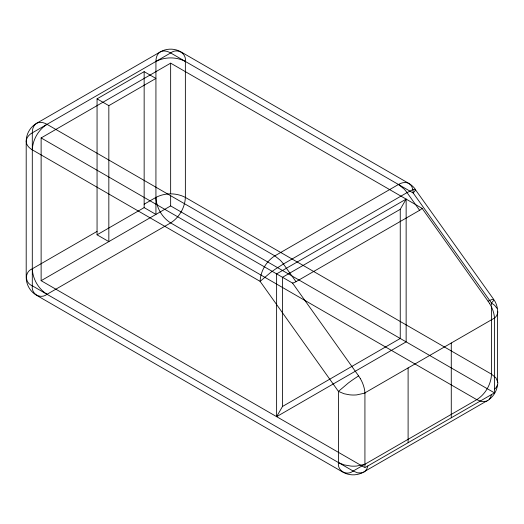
<?xml version="1.0" encoding="UTF-8"?>
<svg xmlns="http://www.w3.org/2000/svg" width="524" height="524" viewBox="0 0 524 524"><rect width="100%" height="100%" fill="white"/><g stroke="black" fill="none" stroke-linecap="round" stroke-linejoin="round"><path stroke-width="0.79" d="M144.152 71.65L97.058 98.846L97.058 234.811L108.835 241.603L108.835 105.645L155.929 78.449L144.152 71.65L144.152 207.615L155.929 214.414L155.929 61.459C155.903 57.902 156.977 53.841 160.239 51.928A20.816 20.816 0 0 1 181.055 51.928L408.877 183.459C412.139 185.372 413.213 189.439 413.187 192.989L491.505 303.023L494.702 305.361L496.935 308.289M364.927 392.862L494.453 318.081L494.453 392.862L364.927 467.644L364.927 393.092L356.792 394.886A36.392 36.392 0 0 1 349.364 394.788L344.104 393.753L338.439 391.395L260.114 281.362L32.298 149.831C32.684 139.679 38.422 129.749 47.016 124.339L170.647 52.957C177.119 47.723 186.662 53.238 185.365 61.459L185.365 197.417C184.979 207.57 179.241 217.499 170.647 222.91L47.016 294.292C40.544 299.525 31.001 294.016 32.298 285.796L32.298 132.834C32.272 129.284 33.346 125.223 36.608 123.31L160.239 51.928M367.874 465.941L366.879 468.856L365.169 471.161A7.126 7.126 0 0 1 363.656 472.242M491.505 394.565L490.51 397.48L488.8 399.786A7.126 7.126 0 0 1 487.294 400.867M276.62 416.659L282.508 406.46L400.251 338.478L400.251 209.312L406.139 199.12L406.139 341.877L276.62 416.659L276.62 273.895L406.139 199.12M494.453 318.317L496.477 315.998L497.617 313.359A7.126 7.126 0 0 0 497.8 311.518M494.453 389.463L496.477 387.144L497.617 384.511A7.113 7.113 0 0 0 497.754 382.042L495.953 377.896L491.505 374.169L185.365 197.417C176.385 192.681 164.916 192.681 155.929 197.417L144.152 204.216M360.296 378.505L358.613 375.911L354.381 378.675A155.019 155.019 0 0 0 348.414 382.939L338.439 391.395L338.439 462.541C337.129 470.775 346.685 476.29 353.156 471.043L476.788 399.661C485.381 394.251 491.119 384.321 491.505 374.169L491.505 306.9M97.058 231.412L32.298 268.799C24.517 271.779 24.517 282.816 32.298 285.796L353.156 471.043L357.65 472.858L362.045 472.871M46.734 124.502L32.298 132.834C29.18 134.439 26.167 137.897 26.2 141.297L26.2 277.294A20.816 20.816 0 0 0 36.608 295.32L342.748 472.072A20.816 20.816 0 0 0 363.558 472.072L487.196 400.69M364.331 467.297L41.127 280.694L41.127 137.936L170.647 63.155L422.062 208.31L489.829 303.717M97.058 234.811L144.152 207.615M41.127 280.694L170.647 205.919L493.85 392.515M415.034 188.882A20.816 20.816 0 0 0 408.877 183.459C405.589 181.592 401.528 182.693 398.469 184.487L274.831 255.869C266.238 261.279 260.507 271.216 260.114 281.362L270.489 272.604A155.517 155.517 0 0 1 275.69 268.897L283.405 264.004L407.043 192.622L412.054 190.029L415.1 189.23L493.746 299.446L493.379 300.789L491.505 303.023L491.505 305.237M400.251 209.312L282.508 277.294L282.508 406.46M155.929 61.459C164.916 56.716 176.385 56.716 185.365 61.459M488.132 301.136L491.931 299.473L493.746 299.446M160.56 51.752C163.816 50.127 167.673 51.221 170.647 52.957L413.187 192.989L415.06 190.756L415.427 189.413M364.927 464.244L356.569 466.052A36.477 36.477 0 0 1 350.956 466.085L343.934 464.847L338.439 462.541M486.436 401.246L481.72 401.567L476.788 399.661L170.647 222.91C162.054 217.499 156.322 207.57 155.929 197.417M97.058 98.846L108.835 105.645M41.127 137.936L292.543 283.084L358.613 375.911M398.469 184.487L404.056 188.987A33.254 33.254 0 0 1 407.037 192.622M32.298 149.831C29.2 148.069 26.207 145.096 26.2 141.297A20.816 20.816 0 0 1 36.608 123.31C39.896 121.444 43.95 122.544 47.016 124.339L274.831 255.869L280.419 260.369A33.254 33.254 0 0 1 283.405 264.004L295.995 281.683L419.626 210.301L407.043 192.622M47.016 294.292C38.422 288.881 32.684 278.945 32.298 268.799M497.604 382.664L497.604 311.518A20.816 20.816 0 0 0 494.211 300.128M451.275 343.01L451.275 417.792M408.104 367.94L408.104 442.714M170.647 63.155L170.647 193.9M170.647 195.721L170.647 205.919M422.075 208.323A9.039 9.039 0 0 1 419.619 210.288M296.001 281.702A15.026 15.026 0 0 1 292.536 283.071M497.466 385.075A20.816 20.816 0 0 1 489.213 399.367M489.763 303.756A32.802 32.802 0 0 1 494.558 318.31M360.27 378.518A33.726 33.726 0 0 1 364.992 393.092"/></g></svg>
